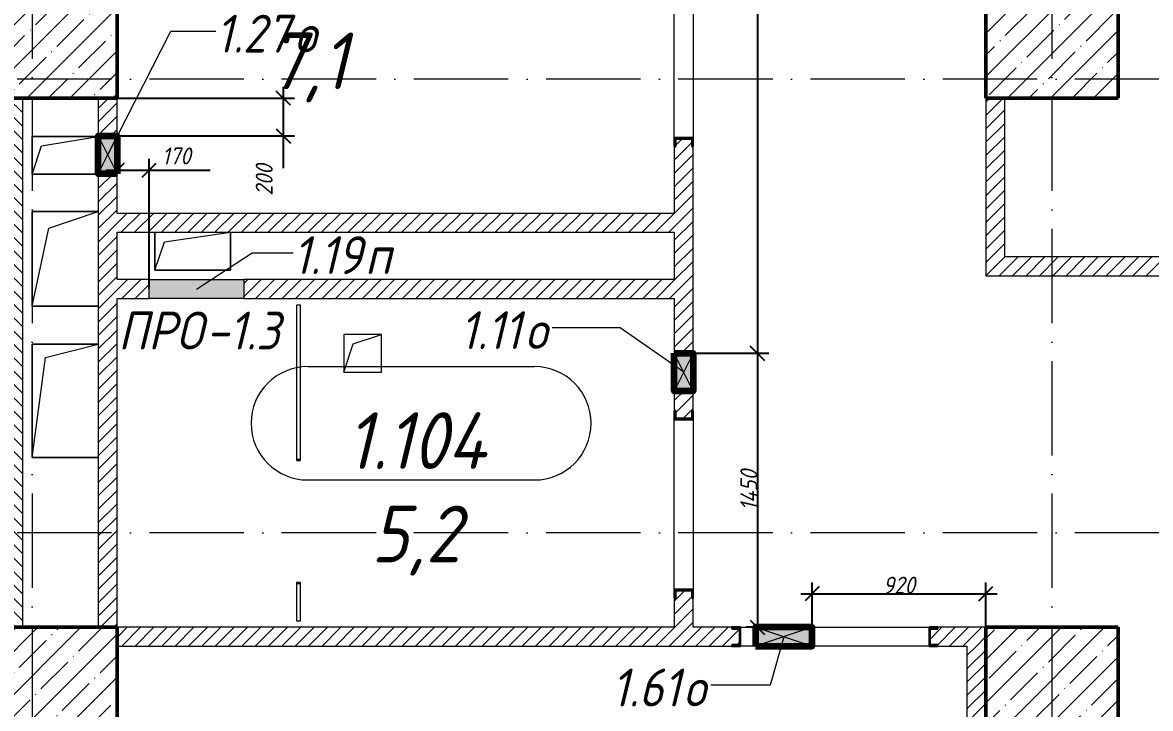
# Model space of a CAD drawing. Header units: millimetres. Extents: x -356862 to 418287, y 0 to 839748.
# Drawn here: x -98816 to -92844, y 525668 to 529297 of the extents above; entities that cross this region are included whole.
import ezdxf

# ---------------------------------------------------------------- set-up
doc = ezdxf.new("R2010")
doc.units = ezdxf.units.MM
doc.linetypes.add('50_200_ШТРИХ_1Т_ш5_п1_п1_', pattern=[700, 500, -100, 0, -100])
for name, color, linetype, lineweight in [('9.7) Заделка 956 шт', 6, 'Continuous', 158), ('A-____-____-DIMS', 7, 'Continuous', 9), ('A-DETL-GENF-OTLN', 7, 'Continuous', 9), ('A-DOOR-OPNG-MCUT', 7, 'Continuous', 35), ('A-FLOR-____-OTLN', 7, 'Continuous', 9), ('A-GENM-____-IDEN', 7, 'Continuous', 9), ('A-GENM-____-MCUT', 7, 'Continuous', 25), ('A-GENM-____-OTLN', 7, 'Continuous', 9), ('A-GENM-____-OTLN-1', 7, 'Continuous', 25), ('A-GLAZ-____-IDEN', 7, 'Continuous', 9), ('A-GLAZ-____-OTLN', 7, 'Continuous', 9), ('A-WALL-____-MCUT', 7, 'Continuous', 13), ('A-WALL-____-PATT-1', 7, 'Continuous', 9), ('A-WALL-FNSH-MCUT-1', 7, 'Continuous', 9), ('I-WALL-____-OTLN', 7, 'Continuous', 9), ('S-COLS-____-MCUT', 7, 'Continuous', 50), ('S-COLS-____-OTLN', 7, 'Continuous', 9), ('S-GRID-____-OTLN-1', 7, '50_200_ШТРИХ_1Т_ш5_п1_п1_', 9)]:
    doc.layers.add(name, color=color, linetype=linetype, lineweight=lineweight)
doc.layers.add('A-AREA-IDEN-1', color=7, linetype='Continuous', lineweight=9, true_color=0x000000)
doc.layers.add('A-DOOR-____-OTLN-1', color=7, linetype='Continuous', lineweight=9, true_color=0xffffff)
doc.styles.add('ISOCPEUR_I', font='isocpeui.ttf', dxfattribs={"width": 0.9, "height": 2.5})
doc.styles.add('ISOCPEUR_I_11', font='isocpeui.ttf', dxfattribs={"width": 0.9, "height": 200})
doc.styles.add('ISOCPEUR_I_7', font='isocpeui.ttf', dxfattribs={"width": 0.9, "height": 90})
doc.dimstyles.new('ISO-1_8_0_9К_СРЕДНИЙ_Кладочные_1', dxfattribs={"dimscale": 304.8, "dimtxt": 89.638306, "dimasz": 0.246063, "dimexe": 0.19685, "dimexo": 0, "dimgap": 0, "dimtad": 1, "dimdec": 3, "dimrnd": 0.001, "dimdsep": 46, "dimtxsty": 'ISOCPEUR_I_7', "dimblk1": 'OBLIQUE', "dimblk2": 'OBLIQUE', "dimsah": 1, "dimcen": 0.09, "dimdle": 0.19685, "dimazin": 0, "dimtfac": 1, "dimtdec": 4, "dimtix": 1, "dimtmove": 0, "dimatfit": 3, "dimfxl": 1, "dimtvp": 1, "dimtolj": 1, "dimtzin": 0, "dimarcsym": 2})
doc.dimstyles.new('ISO-1_8_0_9К_СРЕДНИЙ_Кладочные_2', dxfattribs={"dimscale": 304.8, "dimtxt": 89.638306, "dimasz": 0.246063, "dimexe": 0.19685, "dimexo": 0, "dimgap": 0, "dimtad": 1, "dimdec": 3, "dimrnd": 0.001, "dimdsep": 46, "dimtxsty": 'ISOCPEUR_I_7', "dimblk1": 'OBLIQUE', "dimblk2": 'OBLIQUE', "dimsah": 1, "dimcen": 0.09, "dimdle": 0.19685, "dimazin": 0, "dimtfac": 1, "dimtdec": 4, "dimtix": 1, "dimtmove": 1, "dimatfit": 3, "dimfxl": 1, "dimtvp": 1, "dimtolj": 1, "dimtzin": 0, "dimarcsym": 2})
pattern_1 = [(45, (-176515.067, 459015.94), (-35.35534, 35.35534), [])]

# ---------------------------------------------------------------- blocks, each defined once
blk = doc.blocks.new('DOR_ДУ_распашная__1Ст_Прямоугольная_ШЕР - Вн_650х2100h_Кабинки С_у-17949503-АР1_План отверстий 1 этажа в осях 1-64_Ю-ЯЯ')
at = {"layer": 'A-DOOR-OPNG-MCUT'}
for p, q in [((-325, 10), (-325, -10)), ((325, -10), (325, 10))]:
    blk.add_line(p, q, dxfattribs=at)
blk = doc.blocks.new('BSC_Колонна _Прямоугольная - 500х700-V151-АР1_План отверстий 1 этажа в осях 1-64_Ю-ЯЯ')
at = {"layer": 'S-COLS-____-OTLN'}
h = blk.add_hatch(dxfattribs=at)
h.set_pattern_fill('FP_163', color=256, style=0, pattern_type=2)
h.set_pattern_definition([(315, (-66831.04, 77850), (114.04925, 114.04925), []), (315, (-66831.04, 77735.95), (114.04925, 114.04925), [201.613, -40.323, 3.353, -36.97])])
h.paths.add_polyline_path([(-250, -350), (250, -350), (250, 350), (-250, 350), (-250, 95.4)], flags=0)
at = {"layer": 'S-COLS-____-MCUT'}
for p, q in [((250, 350), (-250, 350)), ((-250, 350), (-250, -350)), ((250, -350), (250, 350)), ((-250, -350), (250, -350))]:
    blk.add_line(p, q, dxfattribs=at)
blk = doc.blocks.new('BSC_Колонна _Прямоугольная - 500х700-V152-АР1_План отверстий 1 этажа в осях 1-64_Ю-ЯЯ')
at = {"layer": 'S-COLS-____-OTLN'}
h = blk.add_hatch(dxfattribs=at)
h.set_pattern_fill('FP_164', color=256, style=0, pattern_type=2)
h.set_pattern_definition([(315, (-66831.04, 83150), (114.04925, 114.04925), []), (315, (-66831.04, 83035.95), (114.04925, 114.04925), [201.613, -40.323, 3.353, -36.97])])
h.paths.add_polyline_path([(-250, -350), (250, -350), (250, 350), (-250, 350)], flags=0)
at = {"layer": 'S-COLS-____-MCUT'}
for p, q in [((250, 350), (-250, 350)), ((-250, 350), (-250, -350)), ((250, -350), (250, 350)), ((-250, -350), (250, -350))]:
    blk.add_line(p, q, dxfattribs=at)
blk = doc.blocks.new('BSC_Колонна _Прямоугольная - 500х700-V154-АР1_План отверстий 1 этажа в осях 1-64_Ю-ЯЯ')
at = {"layer": 'S-COLS-____-OTLN'}
h = blk.add_hatch(dxfattribs=at)
h.set_pattern_fill('FP_166', color=256, style=0, pattern_type=2)
h.set_pattern_definition([(315, (-70131.04, 77850), (114.04925, 114.04925), []), (315, (-70131.04, 77735.95), (114.04925, 114.04925), [201.613, -40.323, 3.353, -36.97])])
h.paths.add_polyline_path([(-250, -350), (250, -350), (250, 350), (-250, 350), (-250, 95.4)], flags=0)
at = {"layer": 'S-COLS-____-MCUT'}
for p, q in [((-250, 350), (-250, -350)), ((250, 350), (0, 350)), ((250, -350), (250, 350)), ((-250, -350), (250, -350))]:
    blk.add_line(p, q, dxfattribs=at)
blk = doc.blocks.new('BSC_Колонна _Прямоугольная - 500х700-V155-АР1_План отверстий 1 этажа в осях 1-64_Ю-ЯЯ')
at = {"layer": 'S-COLS-____-OTLN'}
h = blk.add_hatch(dxfattribs=at)
h.set_pattern_fill('FP_167', color=256, style=0, pattern_type=2)
h.set_pattern_definition([(315, (-70131.04, 83150), (114.04925, 114.04925), []), (315, (-70131.04, 83035.95), (114.04925, 114.04925), [201.613, -40.323, 3.353, -36.97])])
h.paths.add_polyline_path([(-250, -350), (250, -350), (250, 350), (-250, 350)], flags=0)
at = {"layer": 'S-COLS-____-MCUT'}
for p, q in [((250, 350), (-250, 350)), ((-250, 350), (-250, -350)), ((250, -350), (250, 350)), ((-250, -350), (250, -350))]:
    blk.add_line(p, q, dxfattribs=at)
blk = doc.blocks.new('154_Стойка_СКБ_Швеллер - СМ-2230_100-28218823-АР1_План отверстий 1 этажа в осях 1-64_Ю-ЯЯ')
at = {"layer": 'A-GENM-____-MCUT'}
for p, q in [((171, 50), (125, 50)), ((125, 50), (125, -50)), ((129.5, 42.4), (171, 42.4)), ((129.5, -42.4), (129.5, 42.4)), ((171, 42.4), (171, 50)), ((125, -50), (171, -50)), ((171, -42.4), (129.5, -42.4)), ((171, -50), (171, -42.4))]:
    blk.add_line(p, q, dxfattribs=at)
blk = doc.blocks.new('AR_Отверстие Ниша - Лючок-32403071-АР1_План отверстий 1 этажа в осях 1-64_Ю-ЯЯ')
at = {"layer": 'A-GLAZ-____-OTLN'}
blk.add_hatch(color=256, dxfattribs=at).paths.add_polyline_path([(250, 50), (-250, 50), (-250, -50), (250, -50)], flags=0)
for p, q in [((-250, 50), (250, 50)), ((-250, -50), (-250, 50)), ((250, 50), (250, -50)), ((250, -50), (-250, -50))]:
    blk.add_line(p, q, dxfattribs=at)
blk = doc.blocks.new('AR_Отверстие прямоугольное _в плите_ - AR_Отверстие прямоугольное _в плите_-30459597-АР1_План отверстий 1 этажа в осях 1-64_Ю-ЯЯ')
at = {"layer": 'A-GENM-____-OTLN'}
for p, q in [((100, 100), (-100, 100)), ((-100, 100), (-100, -100)), ((-50, 50), (100, 100)), ((100, -100), (100, 100)), ((-100, -100), (-50, 50)), ((-100, -100), (100, -100))]:
    blk.add_line(p, q, dxfattribs=at)
blk = doc.blocks.new('AR_Отверстие прямоугольное _в плите_ - AR_Отверстие прямоугольное _в плите_-30459223-АР1_План отверстий 1 этажа в осях 1-64_Ю-ЯЯ')
at = {"layer": 'A-GENM-____-OTLN'}
for p, q in [((-200, 100), (-200, -100)), ((-150, 50), (200, 100)), ((200, -100), (200, 100)), ((-200, -100), (-150, 50)), ((-200, -100), (200, -100))]:
    blk.add_line(p, q, dxfattribs=at)
blk = doc.blocks.new('AR_Отверстие прямоугольное _в плите_ - AR_Отверстие прямоугольное _в плите_-V235-АР1_План отверстий 1 этажа в осях 1-64_Ю-ЯЯ')
at = {"layer": 'A-GENM-____-OTLN'}
for p, q in [((175, 250), (-175, 250)), ((-175, 250), (-175, -250)), ((-87.5, 162.5), (175, 250)), ((-175, -250), (-87.5, 162.5)), ((-175, -250), (175, -250))]:
    blk.add_line(p, q, dxfattribs=at)
blk = doc.blocks.new('AR_Отверстие прямоугольное _в плите_ - AR_Отверстие прямоугольное _в плите_-30552533-АР1_План отверстий 1 этажа в осях 1-64_Ю-ЯЯ')
at = {"layer": 'A-GENM-____-OTLN'}
for p, q in [((175, 300), (-175, 300)), ((-175, 300), (-175, -300)), ((-105, 230), (175, 300)), ((-175, -300), (-105, 230)), ((-175, -300), (175, -300))]:
    blk.add_line(p, q, dxfattribs=at)
blk = doc.blocks.new('AR_Отверстие прямоугольное _в плите_ - AR_Отверстие прямоугольное _в плите_-30552592-АР1_План отверстий 1 этажа в осях 1-64_Ю-ЯЯ')
at = {"layer": 'A-GENM-____-OTLN'}
for p, q in [((175, 100), (-175, 100)), ((-175, 100), (-175, -100)), ((-125, 50), (175, 100)), ((-175, -100), (-125, 50)), ((-175, -100), (175, -100))]:
    blk.add_line(p, q, dxfattribs=at)
blk = doc.blocks.new('AR_Отверстие прямоугольное _в стене__БезПР - AR_Отверстие прямоугольное _в стене__БезПР-36427571-АР1_План отверстий 1 этажа в осях 1-64_Ю-ЯЯ')
at = {"layer": 'A-GLAZ-____-OTLN'}
blk.add_hatch(color=256, dxfattribs=at).paths.add_polyline_path([(150, -50), (150, 50), (-150, 50), (-150, -50)], flags=0)
at = {"layer": 'A-DETL-GENF-OTLN'}
for p, q in [((-150, -50), (-150, 50)), ((-150, 50), (150, 50)), ((150, 50), (-150, -50)), ((-150, 50), (150, -50)), ((150, 50), (-150, 50)), ((-150, 50), (-150, -50)), ((150, 50), (150, -50)), ((150, -50), (150, 50)), ((150, -50), (-150, -50)), ((-150, -50), (150, -50))]:
    blk.add_line(p, q, dxfattribs=at)
at = {"layer": 'A-GLAZ-____-OTLN'}
blk.add_line((150, 50), (-150, 50), dxfattribs=at)
blk = doc.blocks.new('AR_Отверстие прямоугольное _в стене__БезПР - AR_Отверстие прямоугольное _в стене__БезПР-36427953-АР1_План отверстий 1 этажа в осях 1-64_Ю-ЯЯ')
at = {"layer": 'A-GLAZ-____-OTLN'}
blk.add_hatch(color=256, dxfattribs=at).paths.add_polyline_path([(100, 50), (-100, 50), (-100, -50), (100, -50)], flags=0)
at = {"layer": 'A-DETL-GENF-OTLN'}
for p, q in [((-100, -50), (-100, 50)), ((-100, 50), (100, 50)), ((100, 50), (-100, -50)), ((-100, 50), (100, -50)), ((100, 50), (-100, 50)), ((-100, 50), (-100, -50)), ((100, 50), (100, -50)), ((100, -50), (100, 50)), ((100, -50), (-100, -50)), ((-100, -50), (100, -50))]:
    blk.add_line(p, q, dxfattribs=at)
blk = doc.blocks.new('AR_Отверстие прямоугольное _в стене__БезПР - AR_Отверстие прямоугольное _в стене__БезПР-36428327-АР1_План отверстий 1 этажа в осях 1-64_Ю-ЯЯ')
at = {"layer": 'A-GLAZ-____-OTLN'}
blk.add_hatch(color=256, dxfattribs=at).paths.add_polyline_path([(-100, -50), (100, -50), (100, 50), (-100, 50)], flags=0)
at = {"layer": 'A-DETL-GENF-OTLN'}
for p, q in [((-100, -50), (-100, 50)), ((-100, 50), (100, 50)), ((100, 50), (-100, -50)), ((-100, 50), (100, -50)), ((100, 50), (-100, 50)), ((-100, 50), (-100, -50)), ((100, 50), (100, -50)), ((100, -50), (100, 50)), ((100, -50), (-100, -50)), ((-100, -50), (100, -50))]:
    blk.add_line(p, q, dxfattribs=at)
at = {"layer": 'A-GLAZ-____-OTLN'}
blk.add_line((100, 50), (-100, 50), dxfattribs=at)
blk = doc.blocks.new('_Oblique')
at = {"color": 0, "linetype": 'ByBlock', "lineweight": -2}
blk.add_line((-0.5, -0.5), (0.5, 0.5), dxfattribs=at)
blk = doc.blocks.new('*D13514')
at = {"layer": 'A-____-____-DIMS', "color": 0, "lineweight": -2, "transparency": 16777216}
for p, q in [((-98315.1, 528507), (-98315.1, 528576.1)), ((-98145.1, 527889), (-98145.1, 528576.1)), ((-98375.1, 528516.1), (-98145.1, 528516.1)), ((-98145.1, 528516.1), (-97823.3, 528516.1))]:
    blk.add_line(p, q, dxfattribs=at)
at = {"layer": 'Defpoints', "color": 0, "transparency": 16777216}
for p in [(-98315.1, 528507), (-98145.1, 528516.1), (-98145.1, 527889)]:
    blk.add_point(p, dxfattribs=at)
at = {"layer": 'A-____-____-DIMS', "color": 0, "lineweight": -2, "transparency": 16777216, "xscale": 75, "yscale": 75, "zscale": 75, "rotation": 180}
blk.add_blockref('_Oblique', (-98315.1, 528516.1), dxfattribs=at)
at = {"layer": 'A-____-____-DIMS', "color": 0, "lineweight": -2, "transparency": 16777216, "xscale": 75, "yscale": 75, "zscale": 75}
blk.add_blockref('_Oblique', (-98145.1, 528516.1), dxfattribs=at)
at = {"layer": 'A-____-____-DIMS', "color": 0, "transparency": 16777216, "insert": (-98077.5, 528636.1), "char_height": 90, "width": 368.207, "attachment_point": 1, "line_spacing_factor": 1.149209, "style": 'ISOCPEUR_I_7'}
blk.add_mtext('\\A1;170', dxfattribs=at)
blk = doc.blocks.new('*D13620')
at = {"layer": 'A-____-____-DIMS', "color": 0, "lineweight": -2, "transparency": 16777216}
for p, q in [((-94925, 531802), (-94925, 527487)), ((-95265.1, 531742), (-94865, 531742)), ((-95265.1, 527547), (-94865, 527547))]:
    blk.add_line(p, q, dxfattribs=at)
at = {"layer": 'Defpoints', "color": 0, "transparency": 16777216}
for p in [(-95265.1, 531742), (-95265.1, 527547), (-94925, 527547)]:
    blk.add_point(p, dxfattribs=at)
at = {"layer": 'A-____-____-DIMS', "color": 0, "lineweight": -2, "transparency": 16777216, "xscale": 75, "yscale": 75, "zscale": 75}
for p, rotation in [((-94925, 531742), 90), ((-94925, 527547), 270)]:
    blk.add_blockref('_Oblique', p, dxfattribs=dict(at, rotation=rotation))
at = {"layer": 'A-____-____-DIMS', "color": 0, "transparency": 16777216, "insert": (-94970, 529644.5), "char_height": 90, "width": 521.281, "attachment_point": 5, "rotation": 90, "style": 'ISOCPEUR_I_7'}
blk.add_mtext('\\A1;4195', dxfattribs=at)
blk = doc.blocks.new('*D13621')
at = {"layer": 'A-____-____-DIMS', "color": 0, "lineweight": -2, "transparency": 16777216}
for p, q in [((-94925, 527607), (-94925, 526037)), ((-95265.1, 527547), (-94865, 527547)), ((-94819, 526097), (-94985, 526097))]:
    blk.add_line(p, q, dxfattribs=at)
at = {"layer": 'Defpoints', "color": 0, "transparency": 16777216}
for p in [(-95265.1, 527547), (-94925, 526097), (-94819, 526097)]:
    blk.add_point(p, dxfattribs=at)
at = {"layer": 'A-____-____-DIMS', "color": 0, "lineweight": -2, "transparency": 16777216, "xscale": 75, "yscale": 75, "zscale": 75}
for p, rotation in [((-94925, 527547), 90), ((-94925, 526097), 270)]:
    blk.add_blockref('_Oblique', p, dxfattribs=dict(at, rotation=rotation))
at = {"layer": 'A-____-____-DIMS', "color": 0, "transparency": 16777216, "insert": (-94970, 526822), "char_height": 90, "width": 521.281, "attachment_point": 5, "rotation": 90, "style": 'ISOCPEUR_I_7'}
blk.add_mtext('\\A1;1450', dxfattribs=at)
blk = doc.blocks.new('*D13622')
at = {"layer": 'A-____-____-DIMS', "color": 0, "lineweight": -2, "transparency": 16777216}
for p, q in [((-94635.1, 526097), (-94635.1, 526334.7)), ((-93715.1, 526097), (-93715.1, 526334.7)), ((-94695.1, 526274.7), (-93655.1, 526274.7))]:
    blk.add_line(p, q, dxfattribs=at)
at = {"layer": 'Defpoints', "color": 0, "transparency": 16777216}
for p in [(-93715.1, 526274.7), (-94635.1, 526097), (-93715.1, 526097)]:
    blk.add_point(p, dxfattribs=at)
at = {"layer": 'A-____-____-DIMS', "color": 0, "lineweight": -2, "transparency": 16777216, "xscale": 75, "yscale": 75, "zscale": 75, "rotation": 180}
blk.add_blockref('_Oblique', (-94635.1, 526274.7), dxfattribs=at)
at = {"layer": 'A-____-____-DIMS', "color": 0, "lineweight": -2, "transparency": 16777216, "xscale": 75, "yscale": 75, "zscale": 75}
blk.add_blockref('_Oblique', (-93715.1, 526274.7), dxfattribs=at)
at = {"layer": 'A-____-____-DIMS', "color": 0, "transparency": 16777216, "insert": (-94175.1, 526319.7), "char_height": 90, "width": 409.578, "attachment_point": 5, "style": 'ISOCPEUR_I_7'}
blk.add_mtext('\\A1;920', dxfattribs=at)
blk = doc.blocks.new('*D13623')
at = {"layer": 'A-____-____-DIMS', "color": 0, "lineweight": -2, "transparency": 16777216}
for p, q in [((-97435.4, 528957), (-97435.4, 528697)), ((-98315.1, 528897), (-97375.4, 528897)), ((-98315.1, 528697), (-97375.4, 528697)), ((-97435.4, 528697), (-97435.4, 528525.7))]:
    blk.add_line(p, q, dxfattribs=at)
at = {"layer": 'Defpoints', "color": 0, "transparency": 16777216}
for p in [(-98315.1, 528897), (-98315.1, 528697), (-97435.4, 528697)]:
    blk.add_point(p, dxfattribs=at)
at = {"layer": 'A-____-____-DIMS', "color": 0, "lineweight": -2, "transparency": 16777216, "xscale": 75, "yscale": 75, "zscale": 75}
for p, rotation in [((-97435.4, 528897), 90), ((-97435.4, 528697), 270)]:
    blk.add_blockref('_Oblique', p, dxfattribs=dict(at, rotation=rotation))
at = {"layer": 'A-____-____-DIMS', "color": 0, "transparency": 16777216, "insert": (-97581.4, 528380.9), "char_height": 90, "width": 409.578, "attachment_point": 1, "rotation": 90, "line_spacing_factor": 1.149209, "style": 'ISOCPEUR_I_7'}
blk.add_mtext('\\A1;200', dxfattribs=at)
blk = doc.blocks.new('AAR_СКБ_Марка_помещения_1_5 ммп - Номер _ Площадь-27962135-АИ_План этажа_Стены_1')
at = {"layer": 'A-AREA-IDEN-1'}
for p, q in [((-2.987, 3), (3.013, 3)), ((-2.987, 0), (3.013, 0))]:
    blk.add_line(p, q, dxfattribs=at)
for centre, start, end in [((-2.987, 1.5), 90, 270), ((3.013, 1.5), 270, 90)]:
    blk.add_arc(centre, 1.5, start, end, dxfattribs=at)

msp = doc.modelspace()

# ---------------------------------------------------------------- hatches: boundary and pattern name
at = {"layer": 'A-WALL-____-PATT-1'}
h = msp.add_hatch(dxfattribs=at)
h.set_pattern_fill('FP_5', color=256, style=0, pattern_type=2)
h.set_pattern_definition(pattern_1)
h.paths.add_polyline_path([(-95365.0675, 526096.983), (-95265.0675, 526096.983), (-95265.0675, 526250.983), (-95272.6675, 526250.983), (-95272.6675, 526292.483), (-95357.4675, 526292.483), (-95357.4675, 526250.983), (-95365.0675, 526250.983)], flags=0)
h.paths.add_polyline_path([(-95272.6675, 527201.483), (-95272.255, 527242.983), (-95265.0675, 527242.983), (-95265.0675, 527346.983), (-95365.0675, 527346.983), (-95365.0675, 527242.983), (-95357.4675, 527242.983), (-95357.4675, 527201.483)], flags=0)
h.paths.add_polyline_path([(-95272.6675, 527546.983), (-95265.0675, 527546.983), (-95265.0675, 528640.983), (-95272.6675, 528640.983), (-95272.6675, 528682.483), (-95357.4675, 528682.483), (-95357.4675, 528640.983), (-95365.0675, 528640.983), (-95365.0675, 527546.983), (-95312.3648, 527546.983)], flags=0)
h.paths.add_polyline_path([(-95357.4675, 529691.483), (-95272.6675, 529691.483), (-95272.6675, 529732.983), (-95265.0675, 529732.983), (-95265.0675, 531491.983), (-95365.0675, 531491.983), (-95365.0675, 529732.983), (-95357.4675, 529732.983)], flags=0)
h.paths.add_polyline_path([(-95346.94, 531741.983), (-95265.0675, 531741.983), (-95265.0675, 532671.983), (-95365.0675, 532671.983), (-95365.0675, 531741.983)], flags=0)
h.paths.add_polyline_path([(-95265.0675, 532921.983), (-95265.0675, 534750.983), (-95272.6675, 534750.983), (-95272.6675, 534792.483), (-95357.4675, 534792.483), (-95357.4675, 534750.983), (-95365.0675, 534750.983), (-95365.0675, 532921.983), (-95337.1829, 532921.983)], flags=0)
h.paths.add_polyline_path([(-95357.4675, 535801.483), (-95272.6675, 535801.483), (-95272.6675, 535842.983), (-95265.0675, 535842.983), (-95265.0675, 536696.983), (-95365.0675, 536696.983), (-95365.0675, 535842.983), (-95357.4675, 535842.983)], flags=0)
h = msp.add_hatch(dxfattribs=at)
h.set_pattern_fill('FP_6', color=256, style=0, pattern_type=2)
h.set_pattern_definition([(135, (-176515.067, 459015.94), (-35.35534, -35.35534), [])])
h.paths.add_polyline_path([(-99015.0675, 526096.983), (-98815.0675, 526096.983), (-98815.0675, 528896.983), (-99015.0675, 528896.983)], flags=0)
h = msp.add_hatch(dxfattribs=at)
h.set_pattern_fill('FP_5', color=256, style=0, pattern_type=2)
h.set_pattern_definition(pattern_1)
h.paths.add_polyline_path([(-98315.0675, 526096.983), (-98315.0675, 528496.983), (-98415.0675, 528496.983), (-98415.0675, 526096.983)], flags=0)
h.paths.add_polyline_path([(-98394.2341, 528696.983), (-98315.0675, 528696.983), (-98315.0675, 528896.983), (-98415.0675, 528896.983), (-98415.0675, 528696.983), (-98396.1995, 528696.983)], flags=0)
h = msp.add_hatch(dxfattribs=at)
h.set_pattern_fill('FP_5', color=256, style=0, pattern_type=2)
h.set_pattern_definition(pattern_1)
h.paths.add_polyline_path([(-93615.0675, 528056.983), (-93615.0675, 528896.6355), (-93715.0675, 528896.6355), (-93715.0675, 528056.983)], flags=0)
h = msp.add_hatch(dxfattribs=at)
h.set_pattern_fill('FP_5', color=256, style=0, pattern_type=2)
h.set_pattern_definition(pattern_1)
h.paths.add_polyline_path([(-95365.0675, 528186.983), (-95365.0675, 528286.983), (-98315.0675, 528286.983), (-98315.0675, 528186.983), (-96992.9462, 528186.983)], flags=0)
h = msp.add_hatch(dxfattribs=at)
h.set_pattern_fill('FP_5', color=256, style=0, pattern_type=2)
h.set_pattern_definition(pattern_1)
h.paths.add_polyline_path([(-85165.0675, 527956.983), (-85165.0675, 528056.983), (-90815.0675, 528056.983), (-90815.0675, 527956.983), (-88155.4428, 527956.983)], flags=0)
h.paths.add_polyline_path([(-90865.0675, 527956.983), (-90865.0675, 527959.983), (-90818.0675, 527959.983), (-90818.0675, 528053.983), (-90865.0675, 528053.983), (-90865.0675, 528056.983), (-93715.0675, 528056.983), (-93715.0675, 527956.983), (-91690.4442, 527956.983)], flags=0)
h = msp.add_hatch(dxfattribs=at)
h.set_pattern_fill('FP_5', color=256, style=0, pattern_type=2)
h.set_pattern_definition(pattern_1)
h.paths.add_polyline_path([(-95365.0675, 527836.983), (-95365.0675, 527936.983), (-97645.0675, 527936.983), (-97645.0675, 527836.983), (-96992.9462, 527836.983)], flags=0)
h.paths.add_polyline_path([(-98145.0675, 527836.983), (-98145.0675, 527936.983), (-98315.0675, 527936.983), (-98315.0675, 527836.983)], flags=0)
h = msp.add_hatch(dxfattribs=at)
h.set_pattern_fill('FP_5', color=256, style=0, pattern_type=2)
h.set_pattern_definition(pattern_1)
h.paths.add_polyline_path([(-93815.0675, 525996.983), (-93715.0675, 525996.983), (-93715.0675, 526096.983), (-93969.0675, 526096.983), (-93969.0675, 526089.383), (-94010.5675, 526089.383), (-94010.5675, 526004.583), (-93969.0675, 526004.583), (-93969.0675, 525996.983)], flags=0)
h.paths.add_polyline_path([(-95061.0675, 525996.983), (-95061.0675, 526004.583), (-95019.5675, 526004.583), (-95019.5675, 526089.383), (-95061.0675, 526089.383), (-95061.0675, 526096.983), (-98315.0675, 526096.983), (-98315.0675, 525996.983), (-95225.4455, 525996.983)], flags=0)
h = msp.add_hatch(dxfattribs=at)
h.set_pattern_fill('FP_5', color=256, style=0, pattern_type=2)
h.set_pattern_definition(pattern_1)
h.paths.add_polyline_path([(-93815.0675, 523896.983), (-93715.0675, 523896.983), (-93715.0675, 525996.983), (-93815.0675, 525996.983), (-93815.0675, 525596.983)], flags=0)

# ---------------------------------------------------------------- linework, layer by layer
at = {"layer": '9.7) Заделка 956 шт'}
for points in [[(-98315.0675, 528496.983), (-98415.0675, 528496.983), (-98415.0675, 528696.983), (-98315.0675, 528696.983)], [(-95365.0675, 527546.983), (-95265.0675, 527546.983), (-95265.0675, 527346.983), (-95365.0675, 527346.983)], [(-94935.0675, 525996.983), (-94635.0675, 525996.983), (-94635.0675, 526096.983), (-94935.0675, 526096.983)]]:
    msp.add_lwpolyline(points, close=True, dxfattribs=at)
at = {"layer": 'A-FLOR-____-OTLN'}
for p, q in [((-98765.0675, 528694.6171), (-98415.0675, 528694.6171)), ((-98765.0675, 528494.6171), (-98765.0675, 528694.6171)), ((-98415.0675, 528494.6171), (-98765.0675, 528494.6171)), ((-98765.0675, 528296.983), (-98415.0675, 528296.983)), ((-98765.0675, 527796.983), (-98765.0675, 528296.983)), ((-98115.0675, 527986.983), (-98115.0675, 528186.983)), ((-97715.0675, 528186.983), (-97715.0675, 527986.983)), ((-97715.0675, 527986.983), (-98115.0675, 527986.983)), ((-98415.0675, 527796.983), (-98765.0675, 527796.983)), ((-98765.0675, 527594.6171), (-98415.0675, 527594.6171)), ((-98765.0675, 526994.6171), (-98765.0675, 527594.6171)), ((-98415.0675, 526994.6171), (-98765.0675, 526994.6171))]:
    msp.add_line(p, q, dxfattribs=at)
at = {"layer": 'A-GLAZ-____-IDEN'}
for p, q in [((-98365.0675, 528596.983), (-98031.3325, 529250.8325)), ((-98031.3325, 529250.8325), (-97793.009, 529250.8325)), ((-97895.0675, 527886.983), (-97600.0065, 528078.8292)), ((-97600.0065, 528078.8292), (-97383.5736, 528078.8292)), ((-95651.8343, 527681.8292), (-96011.4123, 527681.8292)), ((-95315.0675, 527446.983), (-95651.8343, 527681.8292)), ((-94785.0675, 526046.983), (-94857.6123, 525790.5754)), ((-94857.6123, 525790.5754), (-95172.2173, 525790.5754))]:
    msp.add_line(p, q, dxfattribs=at)
at = {"layer": 'A-WALL-____-MCUT'}
msp.add_line((-98815.0675, 526096.983), (-98815.0675, 528896.983), dxfattribs=at)
at = {"layer": 'A-WALL-FNSH-MCUT-1'}
for p, q in [((-98415.0675, 528896.983), (-98415.0675, 528696.983)), ((-98315.0675, 528696.983), (-98315.0675, 528896.983)), ((-93615.0675, 528896.6355), (-93715.0675, 528896.6355)), ((-93715.0675, 528896.6355), (-93715.0675, 527956.983)), ((-93615.0675, 528056.983), (-93615.0675, 528896.6355)), ((-95365.0675, 528640.983), (-95365.0675, 528286.983)), ((-95265.0675, 527546.983), (-95265.0675, 528640.983)), ((-98415.0675, 528496.983), (-98415.0675, 526096.983)), ((-98315.0675, 528286.983), (-98315.0675, 528496.983)), ((-95365.0675, 528286.983), (-98315.0675, 528286.983)), ((-98315.0675, 528186.983), (-95365.0675, 528186.983)), ((-98315.0675, 527936.983), (-98315.0675, 528186.983)), ((-95365.0675, 528186.983), (-95365.0675, 527936.983)), ((-90865.0675, 528056.983), (-93615.0675, 528056.983)), ((-93715.0675, 527956.983), (-90865.0675, 527956.983)), ((-98145.0675, 527936.983), (-98315.0675, 527936.983)), ((-95365.0675, 527936.983), (-97645.0675, 527936.983)), ((-98315.0675, 527836.983), (-98145.0675, 527836.983)), ((-98315.0675, 526096.983), (-98315.0675, 527836.983)), ((-97645.0675, 527836.983), (-95365.0675, 527836.983)), ((-95365.0675, 527836.983), (-95365.0675, 527546.983)), ((-97345.0675, 527801.983), (-97365.0675, 527801.983)), ((-97365.0675, 527801.983), (-97365.0675, 526981.983)), ((-97345.0675, 526981.983), (-97345.0675, 527801.983)), ((-95365.0675, 527346.983), (-95365.0675, 527242.983)), ((-95265.0675, 527242.983), (-95265.0675, 527346.983)), ((-97365.0675, 526331.983), (-97365.0675, 526131.983)), ((-97345.0675, 526131.983), (-97345.0675, 526331.983)), ((-95365.0675, 526250.983), (-95365.0675, 526096.983)), ((-95265.0675, 526096.983), (-95265.0675, 526250.983)), ((-95365.0675, 526096.983), (-98315.0675, 526096.983)), ((-97365.0675, 526131.983), (-97345.0675, 526131.983)), ((-95061.0675, 526096.983), (-95265.0675, 526096.983)), ((-93715.0675, 526096.983), (-93969.0675, 526096.983)), ((-98315.0675, 525996.983), (-95061.0675, 525996.983)), ((-93969.0675, 525996.983), (-93815.0675, 525996.983)), ((-93815.0675, 525996.983), (-93815.0675, 523896.983))]:
    msp.add_line(p, q, dxfattribs=at)
at = {"layer": 'I-WALL-____-OTLN'}
for p, q in [((-95365.0675, 528686.983), (-95365.0675, 529686.983)), ((-95265.0675, 529686.983), (-95265.0675, 528686.983)), ((-95365.0675, 526296.983), (-95365.0675, 527196.983)), ((-95265.0675, 527196.983), (-95265.0675, 526296.983)), ((-95015.0675, 526096.983), (-94935.0675, 526096.983)), ((-94635.0675, 526096.983), (-94015.0675, 526096.983)), ((-94935.0675, 525996.983), (-95015.0675, 525996.983)), ((-94015.0675, 525996.983), (-94635.0675, 525996.983))]:
    msp.add_line(p, q, dxfattribs=at)
at = {"layer": 'S-GRID-____-OTLN-1'}
for p, q in [((-98765.0675, 549908.7924), (-98765.0675, 498597.5699)), ((-93365.0675, 549908.7924), (-93365.0675, 498597.5699)), ((-72440.6609, 528996.983), (-127273.0498, 528996.983)), ((-72440.6609, 526596.983), (-181183.8377, 526596.983))]:
    msp.add_line(p, q, dxfattribs=at)

# ---------------------------------------------------------------- block references
at = {"layer": 'A-AREA-IDEN-1', "xscale": 199.9999999999999, "yscale": 199.9999999999999, "zscale": 199.9999999999999}
msp.add_blockref('AAR_СКБ_Марка_помещения_1_5 ммп - Номер _ Площадь-27962135-АИ_План этажа_Стены_1', (-96708.4982, 526876.3809), dxfattribs=at)
at = {"layer": 'A-DOOR-____-OTLN-1', "rotation": 270}
msp.add_blockref('DOR_ДУ_распашная__1Ст_Прямоугольная_ШЕР - Вн_650х2100h_Кабинки С_у-17949503-АР1_План отверстий 1 этажа в осях 1-64_Ю-ЯЯ', (-97355.0675, 526656.983), dxfattribs=at)
at = {"layer": 'A-GENM-____-OTLN'}
for name, p in [('AR_Отверстие прямоугольное _в плите_ - AR_Отверстие прямоугольное _в плите_-30552592-АР1_План отверстий 1 этажа в осях 1-64_Ю-ЯЯ', (-98590.0675, 528594.6171)), ('AR_Отверстие прямоугольное _в плите_ - AR_Отверстие прямоугольное _в плите_-V235-АР1_План отверстий 1 этажа в осях 1-64_Ю-ЯЯ', (-98590.0675, 528046.983)), ('AR_Отверстие прямоугольное _в плите_ - AR_Отверстие прямоугольное _в плите_-30459223-АР1_План отверстий 1 этажа в осях 1-64_Ю-ЯЯ', (-97915.0675, 528086.983)), ('AR_Отверстие прямоугольное _в плите_ - AR_Отверстие прямоугольное _в плите_-30552533-АР1_План отверстий 1 этажа в осях 1-64_Ю-ЯЯ', (-98590.0675, 527294.6171)), ('AR_Отверстие прямоугольное _в плите_ - AR_Отверстие прямоугольное _в плите_-30459597-АР1_План отверстий 1 этажа в осях 1-64_Ю-ЯЯ', (-97015.0675, 527546.983))]:
    msp.add_blockref(name, p, dxfattribs=at)
at = {"layer": 'A-GENM-____-OTLN-1'}
for p, rotation in [((-95315.0675, 528811.983), 269.9999999999999), ((-95315.0675, 527071.983), 89.99999999999991), ((-95315.0675, 526421.983), 269.9999999999999), ((-94890.0675, 526046.983), 180)]:
    msp.add_blockref('154_Стойка_СКБ_Швеллер - СМ-2230_100-28218823-АР1_План отверстий 1 этажа в осях 1-64_Ю-ЯЯ', p, dxfattribs=dict(at, rotation=rotation))
msp.add_blockref('154_Стойка_СКБ_Швеллер - СМ-2230_100-28218823-АР1_План отверстий 1 этажа в осях 1-64_Ю-ЯЯ', (-94140.0675, 526046.983), dxfattribs=at)
at = {"layer": 'A-GLAZ-____-OTLN'}
for name, p, rotation in [('AR_Отверстие прямоугольное _в стене__БезПР - AR_Отверстие прямоугольное _в стене__БезПР-36428327-АР1_План отверстий 1 этажа в осях 1-64_Ю-ЯЯ', (-98365.0675, 528596.983), 89.9999999999999), ('AR_Отверстие Ниша - Лючок-32403071-АР1_План отверстий 1 этажа в осях 1-64_Ю-ЯЯ', (-97895.0675, 527886.983), 180), ('AR_Отверстие прямоугольное _в стене__БезПР - AR_Отверстие прямоугольное _в стене__БезПР-36427953-АР1_План отверстий 1 этажа в осях 1-64_Ю-ЯЯ', (-95315.0675, 527446.983), 269.9999999999999)]:
    msp.add_blockref(name, p, dxfattribs=dict(at, rotation=rotation))
msp.add_blockref('AR_Отверстие прямоугольное _в стене__БезПР - AR_Отверстие прямоугольное _в стене__БезПР-36427571-АР1_План отверстий 1 этажа в осях 1-64_Ю-ЯЯ', (-94785.0675, 526046.983), dxfattribs=at)
at = {"layer": 'S-COLS-____-OTLN', "rotation": 89.9999999999999}
for name, p in [('BSC_Колонна _Прямоугольная - 500х700-V154-АР1_План отверстий 1 этажа в осях 1-64_Ю-ЯЯ', (-98665.0675, 529146.983)), ('BSC_Колонна _Прямоугольная - 500х700-V155-АР1_План отверстий 1 этажа в осях 1-64_Ю-ЯЯ', (-93365.0675, 529146.983)), ('BSC_Колонна _Прямоугольная - 500х700-V151-АР1_План отверстий 1 этажа в осях 1-64_Ю-ЯЯ', (-98665.0675, 525846.983)), ('BSC_Колонна _Прямоугольная - 500х700-V152-АР1_План отверстий 1 этажа в осях 1-64_Ю-ЯЯ', (-93365.0675, 525846.983))]:
    msp.add_blockref(name, p, dxfattribs=at)

# ---------------------------------------------------------------- texts
at = {"layer": 'A-AREA-IDEN-1', "char_height": 300, "attachment_point": 8, "line_spacing_factor": 1.139951, "style": 'ISOCPEUR_I'}
for s, insert, width in [('\\pxqc,t8.46667,16.93333,25.4,33.86667,42.33333,50.8,59.26667,67.73333,76.2,84.66667,93.13333,101.6,110.06667,118.53333,127,135.46667,143.93333,152.4,160.86667,169.33333,177.8,186.26667,194.73333,203.2,211.66667,220.13333,228.6,237.06667,245.53333,254,262.46667,270.93333;{7,1}', (-97304.4711, 528874.6456), 490), ('\\pxqc,t8.46667,16.93333,25.4,33.86667,42.33333,50.8,59.26667,67.73333,76.2,84.66667,93.13333,101.6,110.06667,118.53333,127,135.46667,143.93333,152.4,160.86667,169.33333,177.8,186.26667,194.73333,203.2,211.66667,220.13333,228.6,237.06667,245.53333,254,262.46667,270.93333;{1.104}', (-96732.9273, 526934.7107), 886), ('\\pxqc,t8.46667,16.93333,25.4,33.86667,42.33333,50.8,59.26667,67.73333,76.2,84.66667,93.13333,101.6,110.06667,118.53333,127,135.46667,143.93333,152.4,160.86667,169.33333,177.8,186.26667,194.73333,203.2,211.66667,220.13333,228.6,237.06667,245.53333,254,262.46667,270.93333;{5,2}', (-96732.9273, 526370.7628), 542)]:
    msp.add_mtext(s, dxfattribs=dict(at, insert=insert, width=width))
at = {"layer": 'A-GENM-____-IDEN', "char_height": 200, "attachment_point": 1, "style": 'ISOCPEUR_I_11'}
for s, insert, width in [('ПРО', (-98310.0419, 527767.2123), 562.784625), ('-1.3', (-97845.6981, 527767.2123), 505.063125)]:
    msp.add_mtext(s, dxfattribs=dict(at, insert=insert, width=width))
at = {"layer": 'A-GLAZ-____-IDEN', "char_height": 200, "attachment_point": 1, "style": 'ISOCPEUR_I_11'}
for s, insert, width in [('1.27', (-97793.009, 529338.4471), 505.063125), ('\\fISOCPEUR|b0|i1|c204|p34|;\\W.9;о', (-97376.2903, 529338.4471), 158.734125), ('1.19', (-97383.5736, 528166.4438), 461.772), ('\\fISOCPEUR|b0|i1|c204|p34|;\\W.9;п', (-97002.5736, 528166.4438), 158.734125), ('1.11', (-96499.7678, 527769.4438), 418.480875), ('\\fISOCPEUR|b0|i1|c204|p34|;\\W.9;о', (-96154.4866, 527769.4438), 158.734125), ('1.61', (-95696.5759, 525878.19), 461.772), ('\\fISOCPEUR|b0|i1|c204|p34|;\\W.9;о', (-95315.5759, 525878.19), 158.734125)]:
    msp.add_mtext(s, dxfattribs=dict(at, insert=insert, width=width))

# ---------------------------------------------------------------- dimensions: what is measured, and where the dimension line sits
at = {"layer": 'A-____-____-DIMS'}
for base, p1, p2, override, picture, middle in [((-94925.024, 527546.983), (-95265.0675, 531741.983), (-95265.0675, 527546.983), {"dimpost": '<>', "dimfxl": 4195}, '*D13620', (-94970.024, 529644.483)), ((-94925.024, 526096.983), (-95265.0675, 527546.983), (-94818.958, 526096.983), {"dimpost": '<>', "dimfxl": 1517.07405}, '*D13621', (-94970.024, 526821.983))]:
    dim = msp.add_linear_dim(base=base, p1=p1, p2=p2, angle=90, dimstyle='ISO-1_8_0_9К_СРЕДНИЙ_Кладочные_2', override=override, dxfattribs=at)
    dim.commit()
    dim.dimension.update_dxf_attribs({"geometry": picture, "text_midpoint": middle})
dim = msp.add_linear_dim(base=(-97435.3834, 528696.983), p1=(-98315.0675, 528896.983), p2=(-98315.0675, 528696.983), angle=90, dimstyle='ISO-1_8_0_9К_СРЕДНИЙ_Кладочные_1', override={"dimpost": '<>', "dimfxl": 200}, dxfattribs=at)
dim.commit()
dim.dimension.update_dxf_attribs({"geometry": '*D13623', "text_midpoint": (-97521.4152, 528525.6784), "dimtype": 160, "text_rotation": 90})
dim = msp.add_linear_dim(base=(-98145.0675, 528516.1396), p1=(-98315.0675, 528507.0436), p2=(-98145.0675, 527889.0097), dimstyle='ISO-1_8_0_9К_СРЕДНИЙ_Кладочные_1', override={"dimpost": '<>', "dimfxl": 640.98824}, dxfattribs=at)
dim.commit()
dim.dimension.update_dxf_attribs({"geometry": '*D13514', "text_midpoint": (-97893.4256, 528516.1396), "dimtype": 160})
dim = msp.add_linear_dim(base=(-93715.0675, 526274.7181), p1=(-94635.0675, 526096.983), p2=(-93715.0675, 526096.983), dimstyle='ISO-1_8_0_9К_СРЕДНИЙ_Кладочные_2', override={"dimpost": '<>', "dimfxl": 920}, dxfattribs=at)
dim.commit()
dim.dimension.update_dxf_attribs({"geometry": '*D13622', "text_midpoint": (-94175.0675, 526319.7181)})

doc.saveas('drawing.dxf')
